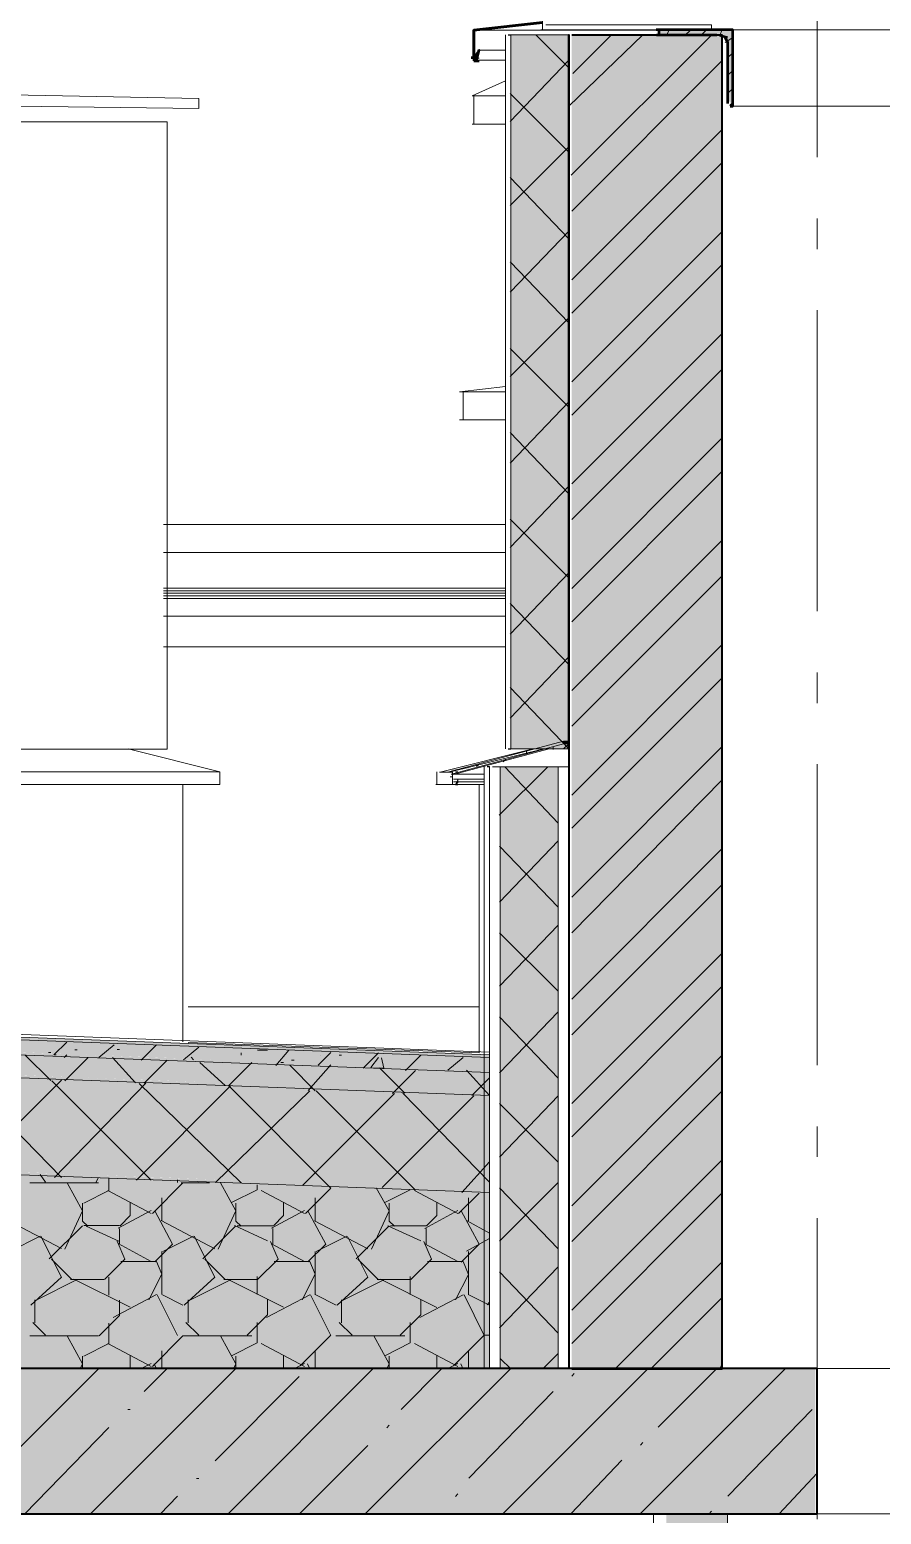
# Model space of a CAD drawing. Header units: millimetres. Extents: x -135211 to 49383, y -8033 to 228499.
# Drawn here: x -24655 to -23242, y 60933 to 63397 of the extents above; entities that cross this region are included whole.
import ezdxf

# ---------------------------------------------------------------- set-up
doc = ezdxf.new("R2010")
doc.units = ezdxf.units.MM
doc.layers.add('PDF _Геометрия', color=7, linetype='Continuous', true_color=0x1d1d1d)
doc.layers.add('PDF _Сплошная заливка', color=7, linetype='Continuous', true_color=0xffffff)

msp = doc.modelspace()

# ---------------------------------------------------------------- hatches: boundary and pattern name
at = {"layer": 'PDF _Сплошная заливка', "transparency": 33554559}
msp.add_hatch(color=256, dxfattribs=at).paths.add_polyline_path([(-23490.7, 63274.8), (-23490.7, 63397.3), (-23610.8, 63397.3), (-23610.8, 63389.1), (-23503.4, 63389.1), (-23499.2, 63384.9), (-23499.2, 63279.1), (-23494.9, 63279.1)])
h = msp.add_hatch(color=256, dxfattribs=at)
h.paths.add_polyline_path([(-23922.5, 62178.5), (-23909.8, 62174.2), (-23909.8, 62178.5)])
h.paths.add_polyline_path([(-23901.3, 62182.7), (-23897.1, 62178.5), (-23897.1, 62182.7)])
h.paths.add_polyline_path([(-23880.1, 62182.7), (-23880.1, 62186.2), (-23883.6, 62186.2)])
h.paths.add_polyline_path([(-23939.4, 62174.2), (-23926.7, 62170), (-23926.7, 62174.2)])
h.paths.add_polyline_path([(-23939.4, 62170), (-23954.8, 62170), (-23954.8, 62166.1)])
h = msp.add_hatch(color=256, dxfattribs=at)
h.paths.add_polyline_path([(-25691.9, 61763.6), (-25780.5, 61766.9), (-25912.9, 61766.9), (-25912.9, 61742.4), (-25806.2, 61742.4), (-25691.9, 61738.2), (-25581.8, 61734), (-25353.2, 61725.5), (-25243.2, 61721.3), (-25014.6, 61712.8), (-24904.5, 61708.6), (-24676, 61700.1), (-24565.9, 61695.9), (-24451.6, 61691.6), (-24341.5, 61687.4), (-24227.2, 61683.2), (-24117.2, 61679), (-24002.9, 61674.7), (-23892.8, 61670.5), (-23892.8, 61695.9), (-24002.9, 61700.1), (-24117.2, 61704.3), (-24227.2, 61708.6), (-24455.8, 61717), (-24565.9, 61721.3), (-24680.2, 61725.5), (-24790.2, 61729.7), (-25018.8, 61738.2), (-25128.9, 61742.4), (-25243.2, 61746.7), (-25353.2, 61750.9), (-25581.8, 61759.4)])
h.paths.add_polyline_path([(-263.8, 61742.4), (-263.8, 61766.9), (-569.8, 61766.9), (-763.3, 61763.6), (-1017.3, 61759.4), (-1267.1, 61755.1), (-1521.1, 61750.9), (-2020.6, 61742.4), (-2274.5, 61738.2), (-2524.3, 61734), (-2778.3, 61729.7), (-3028, 61725.5), (-3282, 61721.3), (-3781.5, 61712.8), (-4035.5, 61708.6), (-4285.3, 61704.3), (-4539.2, 61700.1), (-5038.7, 61691.6), (-5292.7, 61687.4), (-5542.5, 61683.2), (-5796.5, 61679), (-6046.2, 61674.7), (-6300.2, 61670.5), (-22601.7, 61666.3), (-22601.7, 61640.9), (-6300.2, 61645.1), (-6046.2, 61649.3), (-5796.5, 61653.6), (-5542.5, 61657.8), (-5292.7, 61662), (-5038.7, 61666.3), (-4539.2, 61674.7), (-4285.3, 61679), (-4035.5, 61683.2), (-3781.5, 61687.4), (-3282, 61695.9), (-3028, 61700.1), (-2778.3, 61704.3), (-2524.3, 61708.6), (-2274.5, 61712.8), (-2020.6, 61717), (-1521.1, 61725.5), (-1267.1, 61729.7), (-1017.3, 61734), (-763.3, 61738.2), (-513.6, 61742.4)])
h = msp.add_hatch(color=256, dxfattribs=at)
h.paths.add_polyline_path([(-25691.9, 61738.2), (-25779.1, 61741.4), (-25912.9, 61741.4), (-25912.9, 61704.3), (-25806.2, 61704.3), (-25691.9, 61700.1), (-25581.8, 61695.9), (-25353.2, 61687.4), (-25243.2, 61683.2), (-25014.6, 61674.7), (-24904.5, 61670.5), (-24676, 61662), (-24565.9, 61657.8), (-24451.6, 61653.6), (-24341.5, 61649.3), (-24227.2, 61645.1), (-24117.2, 61640.9), (-24002.9, 61636.6), (-23892.8, 61632.4), (-23892.8, 61670.5), (-24002.9, 61674.7), (-24117.2, 61679), (-24227.2, 61683.2), (-24455.8, 61691.6), (-24565.9, 61695.9), (-24680.2, 61700.1), (-24790.2, 61704.3), (-25018.8, 61712.8), (-25128.9, 61717), (-25243.2, 61721.3), (-25353.2, 61725.5), (-25581.8, 61734)])
h.paths.add_polyline_path([(-263.8, 61704.3), (-263.8, 61741.4), (-572.7, 61741.4), (-763.3, 61738.2), (-1017.3, 61734), (-1267.1, 61729.7), (-1521.1, 61725.5), (-2020.6, 61717), (-2274.5, 61712.8), (-2524.3, 61708.6), (-2778.3, 61704.3), (-3028, 61700.1), (-3282, 61695.9), (-3781.5, 61687.4), (-4035.5, 61683.2), (-4285.3, 61679), (-4539.2, 61674.7), (-5038.7, 61666.3), (-5292.7, 61662), (-5542.5, 61657.8), (-5796.5, 61653.6), (-6046.2, 61649.3), (-6300.2, 61645.1), (-22601.7, 61640.9), (-22601.7, 61602.8), (-6300.2, 61607), (-6046.2, 61611.2), (-5796.5, 61615.5), (-5542.5, 61619.7), (-5292.7, 61623.9), (-5038.7, 61628.2), (-4539.2, 61636.6), (-4285.3, 61640.9), (-4035.5, 61645.1), (-3781.5, 61649.3), (-3282, 61657.8), (-3028, 61662), (-2778.3, 61666.3), (-2524.3, 61670.5), (-2274.5, 61674.7), (-2020.6, 61679), (-1521.1, 61687.4), (-1267.1, 61691.6), (-1017.3, 61695.9), (-763.3, 61700.1), (-513.6, 61704.3)])
h = msp.add_hatch(color=256, dxfattribs=at)
h.paths.add_polyline_path([(-25691.9, 61700.1), (-25779.3, 61703.4), (-25912.9, 61703.4), (-25912.9, 61543.5), (-25806.2, 61543.5), (-25691.9, 61539.3), (-25581.8, 61535), (-25353.2, 61526.6), (-25243.2, 61522.3), (-25014.6, 61513.9), (-24904.5, 61509.6), (-24676, 61501.2), (-24565.9, 61496.9), (-24451.6, 61492.7), (-24341.5, 61488.5), (-24227.2, 61484.2), (-24117.2, 61480), (-24002.9, 61475.8), (-23892.8, 61471.5), (-23892.8, 61632.4), (-24002.9, 61636.6), (-24117.2, 61640.9), (-24227.2, 61645.1), (-24455.8, 61653.6), (-24565.9, 61657.8), (-24680.2, 61662), (-24790.2, 61666.3), (-25018.8, 61674.7), (-25128.9, 61679), (-25243.2, 61683.2), (-25353.2, 61687.4), (-25581.8, 61695.9)])
h.paths.add_polyline_path([(-263.8, 61543.5), (-263.8, 61703.4), (-572.3, 61703.4), (-763.3, 61700.1), (-1017.3, 61695.9), (-1267.1, 61691.6), (-1521.1, 61687.4), (-2020.6, 61679), (-2274.5, 61674.7), (-2524.3, 61670.5), (-2778.3, 61666.3), (-3028, 61662), (-3282, 61657.8), (-3781.5, 61649.3), (-4035.5, 61645.1), (-4285.3, 61640.9), (-4539.2, 61636.6), (-5038.7, 61628.2), (-5292.7, 61623.9), (-5542.5, 61619.7), (-5796.5, 61615.5), (-6046.2, 61611.2), (-6300.2, 61607), (-22601.7, 61602.8), (-22601.7, 61441.9), (-6300.2, 61446.1), (-6046.2, 61450.4), (-5796.5, 61454.6), (-5542.5, 61458.8), (-5292.7, 61463.1), (-5038.7, 61467.3), (-4539.2, 61475.8), (-4285.3, 61480), (-4035.5, 61484.2), (-3781.5, 61488.5), (-3282, 61496.9), (-3028, 61501.2), (-2778.3, 61505.4), (-2524.3, 61509.6), (-2274.5, 61513.9), (-2020.6, 61518.1), (-1521.1, 61526.6), (-1267.1, 61530.8), (-1017.3, 61535), (-763.3, 61539.3), (-513.6, 61543.5)])
h = msp.add_hatch(color=256, dxfattribs=at)
h.paths.add_polyline_path([(-25691.9, 61539.3), (-25779.5, 61542.5), (-25912.9, 61542.5), (-25912.9, 61175.2), (-23892.8, 61175.2), (-23892.8, 61471.5), (-24002.9, 61475.8), (-24117.2, 61480), (-24227.2, 61484.2), (-24455.8, 61492.7), (-24565.9, 61496.9), (-24680.2, 61501.2), (-24790.2, 61505.4), (-25018.8, 61513.9), (-25128.9, 61518.1), (-25243.2, 61522.3), (-25353.2, 61526.6), (-25581.8, 61535)])
h.paths.add_polyline_path([(-263.8, 61175.2), (-263.8, 61542.5), (-571.9, 61542.5), (-763.3, 61539.3), (-1017.3, 61535), (-1267.1, 61530.8), (-1521.1, 61526.6), (-2020.6, 61518.1), (-2274.5, 61513.9), (-2524.3, 61509.6), (-2778.3, 61505.4), (-3028, 61501.2), (-3282, 61496.9), (-3781.5, 61488.5), (-4035.5, 61484.2), (-4285.3, 61480), (-4539.2, 61475.8), (-5038.7, 61467.3), (-5292.7, 61463.1), (-5542.5, 61458.8), (-5796.5, 61454.6), (-6046.2, 61450.4), (-6300.2, 61446.1), (-22601.7, 61441.9), (-22601.7, 61175.2)])
h = msp.add_hatch(color=256, dxfattribs=at)
h.paths.add_polyline_path([(-89594.3, 60933.9), (-89594.3, 61174.9), (-103546, 61174.9), (-103546, 60933.9)])
h.paths.add_polyline_path([(146.8, 60933.9), (146.8, 61174.9), (-22999.7, 61174.9), (-22999.7, 60933.9)])
h.paths.add_polyline_path([(-23351, 60933.9), (-23351, 61174.9), (-26352.2, 61174.9), (-26352.2, 60933.9)])
h.paths.add_polyline_path([(-26398.8, 60933.9), (-26398.8, 61174.9), (-44097.3, 61174.9), (-44097.3, 60933.9)])
h.paths.add_polyline_path([(-45350.3, 60933.9), (-45350.3, 61174.9), (-51128.4, 61174.9), (-51128.4, 60933.9)])
h.paths.add_polyline_path([(-77398.8, 60933.9), (-77398.8, 61174.9), (-79396.8, 61174.9), (-79396.8, 60933.9)])
h.paths.add_polyline_path([(-82897.6, 60933.9), (-82897.6, 61174.9), (-86097.8, 61174.9), (-86097.8, 60933.9)])

# ---------------------------------------------------------------- linework, layer by layer
at = {"layer": 'PDF _Геометрия', "color": 7, "lineweight": 9}
for points in [[(-23918.2, 63396.6), (-23804.1, 63409.3), (-23804.1, 63396.6), (-23804.1, 63887.7), (-23804.1, 63883.5), (-23804.1, 63887.7), (-23804.1, 63883.5), (-23804.1, 63841.1), (-23804.1, 63434.7)], [(-23347.9, 63185.6), (-23347.9, 63685)], [(-23611.1, 63388.3), (-23611.1, 63392.6), (-23611.1, 63396.8), (-23920.4, 63396.8)], [(-23918.2, 63396.6), (-23918.2, 63350)], [(-23865.6, 63388.9), (-23865.6, 62203.6)], [(-23860.8, 62203.6), (-23856.8, 62203.6), (-23856.8, 63388.9), (-23860.8, 63388.9)], [(-23860.8, 62203.1), (-23856.8, 62203.1), (-23856.8, 63388.3), (-23860.8, 63388.3)], [(-23760.3, 63389), (-23857.6, 63389)], [(-23798.6, 63405.4), (-23523.4, 63405.4), (-23523.4, 63397), (-23806.7, 63397)], [(-23611.1, 63388.9), (-23615.1, 63388.9)], [(-23611.1, 63392.6), (-23611.1, 63392.6)], [(-23611.1, 63392.6), (-23611.1, 63392.6)], [(-23611.1, 63392.6), (-23611.1, 63392.6)], [(-23611.1, 63388.9), (-23611.1, 63388.9)], [(-23526.6, 63397.3), (-23488.3, 63397.3), (-23488.3, 63270.3), (-23492.3, 63270.3)], [(-23487.8, 63397.2), (-22996.9, 63397.2), (-22996.9, 63270.3), (-23487.8, 63270.3)], [(-23909.4, 63363.2), (-23913.5, 63346.2)], [(-23909.4, 63363.2), (-23909.4, 63363.2)], [(-23497.1, 63278.8), (-23497.1, 63376.1)], [(-23918.1, 63350), (-23909.4, 63350)], [(-23916.5, 63346.6), (-23865.6, 63346.6)], [(-23865.6, 63287.3), (-23920.6, 63287.3), (-23865.6, 63312.7), (-23920.6, 63287.3)], [(-25026.1, 63295.9), (-24374.5, 63283.1), (-24374.5, 63266.3), (-25026.1, 63274.7)], [(-23497.1, 63274.6), (-23497.1, 63274.6)], [(-23497.1, 63274.6), (-23497.1, 63274.6)], [(-23497.1, 63274.6), (-23497.1, 63274.6)], [(-23497.1, 63274.6), (-23497.1, 63274.6)], [(-23497.1, 63274.6), (-23497.1, 63274.6)], [(-23488.3, 63269.8), (-23492.3, 63274)], [(-24532.4, 63244.2), (-25019.1, 63244.2)], [(-24533.2, 63244.3), (-24427.1, 63244.3), (-24427.1, 62202.9), (-24533.2, 62202.9)], [(-23865.6, 63240.7), (-23920.6, 63240.7)], [(-23883.1, 63240.3), (-23916.6, 63240.3)], [(-23347.9, 63033.2), (-23347.9, 63084)], [(-23347.9, 62432), (-23347.9, 62931.6)], [(-23865.6, 62533.8), (-23865.6, 62842.8)], [(-23505.8, 62842.3), (-23505.8, 62533.3)], [(-23865.6, 62804.8), (-23942, 62796.2), (-23865.6, 62796.2)], [(-23935.8, 62795.5), (-23935.8, 62749)], [(-23942, 62749.7), (-23865.6, 62749.7), (-23937.3, 62749.7)], [(-23865.6, 62576.1), (-24433.1, 62576.1)], [(-23865.6, 62529.6), (-24433.1, 62529.6)], [(-23865.6, 62470.3), (-24433.1, 62470.3)], [(-24433.1, 62466.1), (-23865.6, 62466.1)], [(-23865.6, 62461.8), (-24433.1, 62461.8)], [(-23865.6, 62457.6), (-24433.1, 62457.6)], [(-24433.1, 62453.4), (-23865.6, 62453.4)], [(-23347.9, 62279.6), (-23347.9, 62330.5)], [(-23760.3, 62246), (-23760.3, 62246)], [(-24343.4, 62144.3), (-24339.4, 62144.3), (-24339.4, 62165.5), (-24491.6, 62203.6), (-24339.4, 62165.5), (-24881, 62165.5)], [(-24879.7, 62202.8), (-24532.4, 62202.8)], [(-23974, 62164.8), (-23821.7, 62202.9)], [(-23959.7, 62165.6), (-23769, 62216.5), (-23769, 62212.2), (-23955, 62161.4)], [(-23804.1, 62203.3), (-23956.5, 62165.3)], [(-23951.8, 62161), (-23795.4, 62203.3)], [(-23857.6, 62203.7), (-23760.3, 62203.7)], [(-23769, 62212.2), (-23769, 62216.5)], [(-23769, 62212.1), (-23760.3, 62212.1), (-23760.3, 62216.4), (-23769, 62216.4)], [(-23760.3, 62216.4), (-23760.3, 62216.4)], [(-23347.9, 61678.5), (-23347.9, 62178.1)], [(-24339.4, 62165.5), (-24339.4, 62144.3), (-24864.3, 62144.3)], [(-23979.6, 62144.3), (-23979.6, 62165.5)], [(-23974.8, 62164.8), (-23953.3, 62164.8), (-23953.3, 62143.6), (-23953.3, 62164.8)], [(-23900.7, 62161.4), (-23955.6, 62161.4)], [(-23900.7, 62153), (-23951.6, 62153)], [(-23948.5, 62143.6), (-23944.5, 62152.1), (-23944.5, 62147.9), (-23948.5, 62143.6), (-23944.5, 62152.1), (-23944.5, 62147.9), (-23948.5, 62143.6), (-23944.5, 62143.6)], [(-23900.7, 62174.2), (-23900.7, 61175.1)], [(-23895.9, 61175.1), (-23891.9, 61175.1), (-23891.9, 62174.1), (-23895.9, 62174.1)], [(-23895.9, 61174.5), (-23891.9, 61174.5), (-23891.9, 62173.6), (-23895.9, 62173.6)], [(-23887.1, 61174.4), (-23874.3, 61174.4), (-23874.3, 62173.5), (-23887.1, 62173.5)], [(-23875.2, 61174.6), (-23777.8, 61174.6), (-23777.8, 62173.6), (-23875.2, 62173.6)], [(-23781.8, 61175.1), (-23760.3, 61175.1), (-23760.3, 62174), (-23781.8, 62174)], [(-23777.8, 62173.6), (-23777.8, 62173.6)], [(-23777.8, 62173.6), (-23777.8, 61174.6)], [(-24400.8, 62144.6), (-24400.8, 61717.1)], [(-23909.4, 62143.5), (-23909.4, 61699), (-24392.2, 61715.9)], [(-23981.1, 62144.5), (-23900.7, 62144.5), (-23955.6, 62144.5)], [(-23953.3, 62144.2), (-23953.3, 62144.2)], [(-23953.3, 62144.2), (-23953.3, 62144.2)], [(-23900.7, 62148.7), (-23951.6, 62148.7)], [(-25919.3, 61175.1), (-23891.9, 61175.1), (-23891.9, 61467.2), (-23891.9, 61628), (-23891.9, 61666.1), (-23891.9, 61691.5), (-23891.9, 61695.7), (-23891.9, 61700), (-25911.2, 61776.2)], [(-24392.2, 61775.2), (-23909.4, 61775.2)], [(-23347.9, 61526.1), (-23347.9, 61577)], [(-23347.9, 60925), (-23347.9, 61424.6)], [(-23777.8, 61174.6), (-23777.8, 61174.6)], [(-23509, 61174.8), (-23347.9, 61174.8), (-23347.9, 60933.5), (-23496.2, 60933.5)], [(-23348.5, 61174.8), (-22996.9, 61174.8), (-22996.9, 60933.6), (-23348.5, 60933.6)], [(-23298.6, 61175.1), (-23277.7, 61175.1)], [(-23276.2, 61174.8), (-22996.9, 61174.8)], [(-23865.6, 60933.7), (-25258.2, 60933.7)], [(-23619.9, 60904), (-23619.9, 60933.6), (-23619.9, 60929.4), (-23619.9, 60899.8)], [(-23598.7, 56975.6), (-23497.1, 56975.6), (-23497.1, 60933.6), (-23598.7, 60933.6)]]:
    msp.add_lwpolyline(points, dxfattribs=at)
at = {"layer": 'PDF _Геометрия', "color": 7, "lineweight": 50}
msp.add_lwpolyline([(-23804.1, 63409.3), (-23918.2, 63396.6)], close=True, dxfattribs=at)
for points in [[(-23918.2, 63350), (-23918.2, 63396.6), (-23918.2, 63345.8)], [(-23492.3, 63270.3), (-23488.3, 63270.3), (-23488.3, 63397.3), (-23615.5, 63397.3)], [(-23615.1, 63388.9), (-23611.1, 63388.9)], [(-23612.2, 63388.9), (-23514.6, 63388.9)], [(-23611.1, 63396.8), (-23611.1, 63392.6), (-23611.1, 63388.3)], [(-23509.8, 63388.4), (-23497.1, 63384.2)], [(-23501.1, 63384.6), (-23497.1, 63376.1), (-23497.1, 63278.8), (-23497.1, 63274.6)], [(-23913.5, 63346.2), (-23909.4, 63363.2), (-23918.1, 63350.5)], [(-23909.4, 63363.2), (-23909.4, 63363.2)], [(-23918.2, 63350.5), (-23922.2, 63350.5)], [(-23918.1, 63345.8), (-23909.4, 63345.8)], [(-23492.3, 63274), (-23488.3, 63269.8)]]:
    msp.add_lwpolyline(points, dxfattribs=at)
at = {"layer": 'PDF _Геометрия', "lineweight": 9}
for points in [[(-23856.8, 63384.7), (-23856.8, 63388.9)], [(-23760.3, 63333.9), (-23815.3, 63389)], [(-23760.5, 63270.4), (-23637.4, 63388.9)], [(-23756.2, 63155.6), (-23523.4, 63388.5)], [(-23753.9, 63324.7), (-23690.1, 63388.2)], [(-23597.6, 63388.8), (-23593.6, 63397.3)], [(-23567.2, 63388.2), (-23558.5, 63396.6)], [(-23540.9, 63388.5), (-23532.1, 63397)], [(-23509.9, 63388.4), (-23505.8, 63396.9)], [(-23501.1, 63376.1), (-23488.3, 63384.6)], [(-23918.2, 63375.4), (-23918.2, 63379.6)], [(-23913.5, 63359), (-23909.4, 63359)], [(-23497, 63350.8), (-23488.3, 63359.2)], [(-23918.2, 63350), (-23918.2, 63350)], [(-23857.6, 63245), (-23760.3, 63346.6)], [(-23755.5, 63096.3), (-23505.8, 63346.1)], [(-23497, 63321.1), (-23488.3, 63329.6)], [(-23760.3, 63194.3), (-23857.6, 63291.6)], [(-23497, 63291.5), (-23488.3, 63299.9)], [(-23492.3, 63270.3), (-23488.3, 63274.6)], [(-23755.5, 62982), (-23505.8, 63231.8)], [(-23857.6, 63105.4), (-23760.3, 63202.7)], [(-23755.5, 62927), (-23505.8, 63176.7)], [(-23760.3, 63050.3), (-23857.6, 63151.9)], [(-23857.6, 62961.4), (-23760.3, 63063)], [(-23755.5, 62812.7), (-23505.8, 63062.5)], [(-23760.3, 62910.6), (-23857.6, 63012.2)], [(-23755.5, 62757.6), (-23505.8, 63007.4)], [(-23857.6, 62821.7), (-23760.3, 62919.1)], [(-23755.5, 62643.4), (-23505.8, 62893.1)], [(-23760.3, 62770.9), (-23857.6, 62868.3)], [(-23755.5, 62584.1), (-23505.8, 62833.8)], [(-23857.6, 62677.8), (-23760.3, 62779.4)], [(-23760.3, 62627), (-23857.6, 62728.6)], [(-23755.5, 62469.8), (-23505.8, 62719.6)], [(-23755.5, 62414.7), (-23505.8, 62664.5)], [(-23857.6, 62538.1), (-23760.3, 62639.7)], [(-23760.3, 62487.3), (-23857.6, 62584.6)], [(-23755.5, 62300.5), (-23505.8, 62550.2)], [(-23857.6, 62394.2), (-23760.3, 62495.7)], [(-23755.5, 62241.2), (-23505.8, 62490.9)], [(-23760.3, 62343.4), (-23857.6, 62445)], [(-23755.5, 62126.9), (-23505.8, 62376.7)], [(-23857.6, 62254.5), (-23760.3, 62356.1)], [(-23760.3, 62203.7), (-23857.6, 62305.3)], [(-23755.5, 62071.8), (-23505.8, 62321.6)], [(-23760.3, 62237.6), (-23760.3, 62241.8)], [(-23786.6, 62202.7), (-23786.6, 62207)], [(-23769, 62203.7), (-23760.3, 62212.1)], [(-23760.3, 62212.1), (-23760.3, 62212.1)], [(-23755.5, 61957.6), (-23505.8, 62207.3)], [(-23913.5, 62174.2), (-23909.4, 62178.4)], [(-23869.6, 62181.9), (-23865.6, 62186.1)], [(-23830.5, 62195), (-23830.5, 62199.2)], [(-23957.3, 62156.9), (-23953.3, 62156.9)], [(-23948.5, 62165.3), (-23944.5, 62165.3)], [(-23875.9, 62093.3), (-23795.4, 62173.7)], [(-23777.8, 62080.5), (-23866.4, 62173.6)], [(-23755.5, 61898.3), (-23505.8, 62152.3)], [(-23875.2, 61949.2), (-23777.8, 62050.8)], [(-23777.8, 61940.8), (-23875.2, 62042.3)], [(-23755.5, 61788.2), (-23505.8, 62038)], [(-23755.5, 61728.9), (-23505.8, 61978.7)], [(-23875.2, 61809.5), (-23777.8, 61911.2)], [(-23777.8, 61801.1), (-23875.2, 61898.4)], [(-23755.5, 61614.7), (-23505.8, 61864.4)], [(-23755.5, 61559.6), (-23505.8, 61809.4)], [(-23875.2, 61665.6), (-23777.8, 61767.2)], [(-23777.8, 61657.1), (-23875.2, 61758.8)], [(-24615.1, 61695.7), (-24593.8, 61716.8)], [(-24540.2, 61691), (-24514.8, 61712.2)], [(-24470, 61687), (-24444.6, 61712.5)], [(-24399.8, 61687.3), (-24374.5, 61708.5)], [(-24620.1, 61652.9), (-24662.8, 61695.2)], [(-24624.1, 61699.4), (-24620.1, 61699.4)], [(-24615.4, 61695.7), (-24611.4, 61695.7)], [(-24611.4, 61695.7), (-24611.4, 61695.7)], [(-24597.8, 61691.4), (-24593.8, 61695.7)], [(-24596.7, 61652.6), (-24558.7, 61690.7)], [(-24580.3, 61704), (-24576.3, 61704)], [(-24479.7, 61649.1), (-24517.8, 61691.5)], [(-24510.1, 61704.3), (-24506.1, 61704.3)], [(-24465.1, 61648.9), (-24427.1, 61687)], [(-24387.2, 61691.6), (-24383.2, 61687.3)], [(-24304.3, 61694.9), (-24304.3, 61699.1)], [(-24277.9, 61703.8), (-24277.9, 61703.8)], [(-24277.1, 61703.7), (-24260.4, 61703.7)], [(-24260.4, 61703.7), (-24260.4, 61703.7)], [(-24246.7, 61678.1), (-24225.3, 61703.5)], [(-24220.5, 61686.6), (-24216.5, 61686.6)], [(-24176.5, 61678.3), (-24155.1, 61699.5)], [(-24172.7, 61694.8), (-24172.7, 61694.8)], [(-24141.6, 61695.2), (-24137.6, 61695.2)], [(-24101.6, 61673.8), (-24076.1, 61699.2)], [(-24088.9, 61674.4), (-24076.1, 61691.3)], [(-24084.1, 61673.7), (-24067.4, 61673.7), (-24071.4, 61690.7)], [(-24031.4, 61669.8), (-24005.9, 61695.2)], [(-23961.2, 61670), (-23935.8, 61691.2)], [(-23755.5, 61445.3), (-23505.8, 61695.1)], [(-24602.6, 61492), (-24767.8, 61661.3)], [(-24330.6, 61644.8), (-24372.7, 61682.8)], [(-24324.8, 61644.6), (-24286.7, 61682.7)], [(-24321.8, 61682.8), (-24321.8, 61682.8)], [(-24238.1, 61682.9), (-24234.1, 61682.9)], [(-24181.4, 61636.1), (-24223.6, 61678.5)], [(-24193.2, 61636.6), (-24155.1, 61678.9)], [(-24032.3, 61631.8), (-24074.5, 61674.1)], [(-24052.9, 61631.7), (-24014.7, 61669.8)], [(-23891.9, 61628), (-23930.1, 61670.4)], [(-24755.2, 61500.9), (-24602.6, 61653.4)], [(-24453.4, 61487.6), (-24618.2, 61652.7)], [(-24614.3, 61491.9), (-24462.2, 61648.5)], [(-24478.1, 61487.5), (-24321.8, 61644.1)], [(-24304.3, 61483.2), (-24473.3, 61648.3)], [(-24346.7, 61483.8), (-24190.2, 61636.2)], [(-24197.3, 61432.3), (-24155.1, 61474.6), (-24324.4, 61644)], [(-24014.7, 61470.9), (-24179.5, 61635.9)], [(-23921.4, 61628), (-23891.9, 61657.6)], [(-23755.5, 61386), (-23505.8, 61635.8)], [(-24202.5, 61478.9), (-24049.8, 61631.3)], [(-24070.4, 61475.2), (-23918.2, 61627.6)], [(-23891.9, 61484.1), (-24036.1, 61632.2)], [(-23875.2, 61525.9), (-23777.8, 61627.5)], [(-23777.8, 61517.4), (-23875.2, 61614.8)], [(-23938.2, 61467.2), (-23891.9, 61518)], [(-23755.5, 61271.8), (-23505.8, 61521.5)], [(-24628.9, 61484.2), (-24637.6, 61496.9)], [(-24565.6, 61449.2), (-24523.6, 61470.4), (-24523.6, 61491.6)], [(-24545.2, 61483.8), (-24541.2, 61492.2)], [(-24409.6, 61483.7), (-24409.6, 61488)], [(-24655.2, 61483.2), (-24541.2, 61483.2)], [(-24596.8, 61373.3), (-24567.5, 61436.7), (-24592.8, 61483.3)], [(-24453.4, 61432.5), (-24525.5, 61470.6)], [(-24451.5, 61432.3), (-24400.8, 61483.1)], [(-24403.7, 61483.4), (-24356.9, 61483.4)], [(-24374.5, 61484.1), (-24374.5, 61484.1)], [(-24342.4, 61373.2), (-24313, 61436.7), (-24338.4, 61483.2)], [(-24320, 61450.3), (-24277.9, 61471.5), (-24277.9, 61480)], [(-24199, 61432.5), (-24271.2, 61470.6)], [(-24088.1, 61373.1), (-24058.6, 61436.6), (-24080, 61474.7)], [(-24065.7, 61450.3), (-24023.5, 61471.5)], [(-24023.5, 61471.5), (-24023.5, 61471.5)], [(-23944.5, 61432.4), (-24016.3, 61470.5)], [(-23943.6, 61432.2), (-23909.4, 61466.1)], [(-23875.2, 61386.2), (-23777.8, 61483.6)], [(-23777.8, 61373.5), (-23875.2, 61475.1)], [(-23755.5, 61216.7), (-23505.8, 61466.5)], [(-24567.5, 61419.8), (-24567.5, 61449.5)], [(-24508.1, 61407.7), (-24453.4, 61437.3)], [(-24505.2, 61412.1), (-24488.5, 61429), (-24488.5, 61450.2)], [(-24435.9, 61420.3), (-24435.9, 61458.5)], [(-24313, 61419.7), (-24313, 61449.4)], [(-24253.8, 61407.7), (-24199, 61437.3)], [(-24250.8, 61412), (-24234.1, 61429), (-24234.1, 61450.1)], [(-24181.4, 61420.3), (-24181.4, 61458.3)], [(-24058.6, 61419.7), (-24058.6, 61449.3)], [(-23999.5, 61407.6), (-23944.5, 61437.2)], [(-23996.4, 61412), (-23979.6, 61428.9), (-23979.6, 61450.1)], [(-23927, 61420.2), (-23927, 61458.3)], [(-24602.6, 61374), (-24691.2, 61420.5)], [(-24558.7, 61411.3), (-24567.4, 61419.7)], [(-24565.4, 61412.2), (-24506.1, 61412.2)], [(-24447.7, 61351.9), (-24418.3, 61381.5), (-24447.7, 61436.6)], [(-24348.1, 61373.9), (-24437, 61420.5)], [(-24260.4, 61386.8), (-24315.2, 61412.2)], [(-24304.3, 61411.3), (-24312.9, 61419.7)], [(-24311.1, 61412.1), (-24251.6, 61412.1)], [(-24193.3, 61351.9), (-24163.9, 61381.5), (-24193.3, 61436.5)], [(-24093.7, 61373.8), (-24182.7, 61420.4)], [(-24005.9, 61386.7), (-24060.9, 61412.1)], [(-24049.8, 61411.2), (-24058.5, 61419.6)], [(-24056.1, 61412.1), (-23997.2, 61412.1)], [(-23938.9, 61351.8), (-23909.4, 61381.5), (-23938.9, 61436.5)], [(-23891.9, 61399.4), (-23930.1, 61420.6)], [(-24688.3, 61369.3), (-24637.7, 61394.8)], [(-24653.2, 61280.3), (-24602.6, 61326.8), (-24636.6, 61394.5)], [(-24622.8, 61356.9), (-24567.5, 61411.9)], [(-24506.1, 61385.6), (-24561.4, 61411.1)], [(-24506.1, 61382), (-24506.1, 61407.4)], [(-24434, 61369.3), (-24383.2, 61394.7)], [(-24398.9, 61280.2), (-24348.1, 61326.8), (-24382.2, 61394.5)], [(-24367.8, 61356.9), (-24313, 61411.8)], [(-24251.6, 61381.9), (-24251.6, 61407.3)], [(-24179.6, 61369.2), (-24128.8, 61394.6)], [(-24144.6, 61280.2), (-24093.7, 61326.7), (-24127.8, 61394.4)], [(-24113.5, 61356.8), (-24058.6, 61411.8)], [(-23997.2, 61381.9), (-23997.2, 61407.3)], [(-23930.1, 61369.8), (-23891.9, 61391)], [(-24531.3, 61322.7), (-24497.3, 61356.5), (-24510, 61386.2)], [(-24453.4, 61352.7), (-24508.1, 61382.3)], [(-24435.9, 61297.6), (-24435.9, 61369.5)], [(-24276.9, 61322.6), (-24242.8, 61356.5), (-24255.6, 61386.1)], [(-24199, 61352.6), (-24253.8, 61382.2)], [(-24181.4, 61297.5), (-24181.4, 61369.4)], [(-24022.6, 61322.5), (-23988.4, 61356.4), (-24001.1, 61386.1)], [(-23944.5, 61352.5), (-23999.5, 61382.2)], [(-23927, 61297.4), (-23927, 61369.4)], [(-24585, 61322.5), (-24619, 61356.4)], [(-24504, 61352.7), (-24444.6, 61352.7)], [(-24457.2, 61289.1), (-24435.9, 61331.5), (-24444.5, 61352.6)], [(-24330.6, 61322.5), (-24364.7, 61356.3)], [(-24249.7, 61352.6), (-24190.2, 61352.6)], [(-24202.8, 61289.1), (-24181.4, 61331.4), (-24190.1, 61352.5)], [(-24076.1, 61322.4), (-24110.3, 61356.3)], [(-23994.7, 61352.5), (-23935.8, 61352.5)], [(-23948.4, 61289), (-23927, 61331.3), (-23935.7, 61352.5)], [(-23875.2, 61242.3), (-23777.8, 61343.9)], [(-23683.5, 61174.4), (-23505.8, 61352.2)], [(-24644.2, 61288.6), (-24576.3, 61322.5)], [(-24587.7, 61322.9), (-24532.4, 61322.9)], [(-24488.5, 61276.6), (-24581.9, 61323.2)], [(-24523.6, 61296.8), (-24523.6, 61326.5)], [(-24389.3, 61288.6), (-24321.8, 61322.4)], [(-24332.7, 61322.8), (-24277.9, 61322.8)], [(-24234.1, 61276.6), (-24327, 61323.1)], [(-24277.9, 61298), (-24277.9, 61327.6)], [(-24135, 61288.5), (-24067.4, 61322.3)], [(-24078.4, 61322.7), (-24023.5, 61322.7)], [(-23979.6, 61276.5), (-24072.8, 61323.1)], [(-24023.5, 61297.9), (-24023.5, 61327.5)], [(-23777.8, 61233.8), (-23875.2, 61335.4)], [(-24646.5, 61250.9), (-24646.5, 61289)], [(-24516.7, 61259.5), (-24444.6, 61297.6)], [(-24409.6, 61229.7), (-24443.6, 61297.5)], [(-24400.8, 61280.4), (-24434.8, 61297.4)], [(-24392, 61250.8), (-24392, 61288.9)], [(-24294.5, 61230.2), (-24260.4, 61264), (-24260.4, 61289.4)], [(-24262.4, 61259.5), (-24190.2, 61297.5)], [(-24155.1, 61229.6), (-24189.2, 61297.4)], [(-24146.3, 61280.4), (-24180.5, 61297.3)], [(-24137.6, 61250.7), (-24137.6, 61288.8)], [(-24040.1, 61230.1), (-24005.9, 61263.9), (-24005.9, 61289.3)], [(-24007.5, 61259.4), (-23935.8, 61297.5)], [(-23900.7, 61229.6), (-23934.2, 61297.3)], [(-23891.9, 61280.3), (-23926.1, 61297.3)], [(-23624.3, 61174.4), (-23505.8, 61293)], [(-24540.1, 61229), (-24506.1, 61262.9), (-24506.1, 61288.3)], [(-23895.9, 61280.9), (-23891.9, 61285.2)], [(-24628.9, 61230.2), (-24650.2, 61251.3)], [(-24565.6, 61195.3), (-24523.6, 61216.4), (-24523.6, 61250.3)], [(-24374.5, 61230.1), (-24395.8, 61251.3)], [(-24320, 61196.3), (-24277.9, 61217.5), (-24277.9, 61251.4)], [(-24120, 61230.1), (-24141.4, 61251.2)], [(-24065.7, 61196.3), (-24023.5, 61217.5), (-24023.5, 61251.3)], [(-24655.2, 61229.2), (-24541.2, 61229.2)], [(-24571.5, 61174.3), (-24567.5, 61182.7), (-24592.8, 61229.3)], [(-24453.4, 61178.5), (-24525.5, 61216.6)], [(-24451.5, 61178.3), (-24400.8, 61229.1)], [(-24401, 61229.1), (-24286.7, 61229.1)], [(-24317, 61174.2), (-24313, 61182.7), (-24338.4, 61229.2)], [(-24199, 61178.5), (-24271.2, 61216.6)], [(-24206, 61179.4), (-24155.1, 61230.2)], [(-24146.8, 61229.1), (-24032.3, 61229.1)], [(-24062.6, 61174.2), (-24058.6, 61182.6), (-24084, 61229.2)], [(-23944.5, 61178.4), (-24016.3, 61216.5)], [(-23951.6, 61179.3), (-23900.7, 61230.2)], [(-23900.6, 61230.1), (-23891.9, 61230.1)], [(-24567.5, 61174.3), (-24567.5, 61195.5)], [(-24488.5, 61175), (-24488.5, 61196.2)], [(-24435.9, 61174.8), (-24435.9, 61204.4)], [(-24313, 61174.2), (-24313, 61195.4)], [(-24234.1, 61175), (-24234.1, 61196.2)], [(-24181.4, 61174.7), (-24181.4, 61204.4)], [(-24058.6, 61174.2), (-24058.6, 61195.3)], [(-23979.6, 61174.9), (-23979.6, 61196.1)], [(-23927, 61174.7), (-23927, 61204.3)], [(-23856.8, 61174.4), (-23873.6, 61191.3)], [(-23803.3, 61174.6), (-23777.8, 61199.9)], [(-24782.5, 60933.4), (-24541.2, 61174.7)], [(-24554.2, 60933.5), (-24313, 61174.8)], [(-24488.5, 61175), (-24488.5, 61175)], [(-24470.1, 61174.9), (-24453.4, 61183.4)], [(-24465.1, 61136.7), (-24427.1, 61174.8)], [(-24444.6, 61174.2), (-24448.7, 61182.7)], [(-24325.9, 60933.5), (-24084.9, 61174.9)], [(-24234.1, 61175), (-24234.1, 61175)], [(-24215.7, 61174.8), (-24199, 61183.3)], [(-24190.2, 61174.2), (-24194.2, 61182.7)], [(-24098.3, 60933.7), (-23856.8, 61174.9)], [(-24038.5, 61107.1), (-23970.9, 61174.9)], [(-23979.6, 61174.9), (-23979.6, 61174.9)], [(-23961.3, 61174.8), (-23944.5, 61183.2)], [(-23935.8, 61174.1), (-23939.8, 61182.6)], [(-23870, 60933.7), (-23628.7, 61175)], [(-23755.5, 61162.3), (-23751.5, 61166.5)], [(-23641.7, 60933.7), (-23400.5, 61175)], [(-23612.2, 61077.7), (-23514.6, 61175)], [(-23509.9, 61174.4), (-23505.8, 61182.9)], [(-24347.5, 61021.9), (-24207.8, 61161.6)], [(-23926.2, 60993.2), (-23786.6, 61137.1)], [(-24492.5, 61106.7), (-24488.5, 61106.7)], [(-23496.2, 60963.1), (-23356.7, 61107.1)], [(-24663.6, 60933.3), (-24523.6, 61077.3)], [(-24062.6, 61076.8), (-24058.6, 61081)], [(-24208.2, 60933), (-24093.7, 61047.3)], [(-23641.5, 61048), (-23637.4, 61052.3)], [(-23757.2, 60933.9), (-23672.5, 61022.8)], [(-23411.3, 60933.5), (-23347.9, 61001.2)], [(-24378.5, 60992.5), (-24374.5, 60992.5)], [(-24438.9, 60933.4), (-24409.6, 60963)], [(-23948.5, 60962.5), (-23944.5, 60966.8)], [(-23979.6, 60933), (-23979.6, 60933)], [(-23527.4, 60933.8), (-23523.4, 60938)]]:
    msp.add_lwpolyline(points, dxfattribs=at)
at = {"layer": 'PDF _Геометрия', "color": 7, "lineweight": 40}
for points in [[(-23760.3, 62203.7), (-23760.3, 63389), (-23760.3, 62203.7), (-23760.3, 61175.1)], [(-23755.5, 61174.4), (-23505.8, 61174.4), (-23505.8, 63388.4), (-23755.5, 63388.4)], [(-26099.8, 60933.5), (-23347.9, 60933.5), (-23347.9, 61174.8), (-26349.2, 61174.8)]]:
    msp.add_lwpolyline(points, dxfattribs=at)
at = {"layer": 'PDF _Геометрия', "color": 7, "lineweight": 9}
for points in [[(-23911.9, 63363.5), (-23865.6, 63363.5)], [(-23918.2, 63287), (-23918.2, 63240.4)], [(-24433.1, 62423.7), (-23865.6, 62423.7)], [(-24433.1, 62373), (-23865.6, 62373)], [(-23760.3, 62246), (-23760.3, 62216.4)], [(-23953.3, 62161.1), (-23953.3, 62144.2), (-23957.3, 62144.2), (-23953.3, 62144.2)]]:
    msp.add_lwpolyline(points, close=True, dxfattribs=at)
at = {"layer": 'PDF _Геометрия', "color": 7, "lineweight": 20}
for points in [[(-23891.9, 61695.7), (-25919.3, 61771.9)], [(-23891.9, 61691.5), (-25919.3, 61767.7)], [(-23891.9, 61666.1), (-25919.3, 61742.4)], [(-23891.9, 61628), (-25919.3, 61704.3)], [(-23891.9, 61467.2), (-25919.3, 61543.4)]]:
    msp.add_lwpolyline(points, dxfattribs=at)
at = {"layer": 'PDF _Сплошная заливка', "lineweight": 5, "transparency": 33554559}
for points in [[(-23857.6, 63389), (-23760.3, 63389), (-23857.6, 62203.7), (-23760.3, 62203.7)], [(-23755.5, 63388.4), (-23505.8, 63388.4), (-23755.5, 61174.4), (-23505.8, 61174.4)], [(-23769, 62216.4), (-23760.3, 62216.4), (-23769, 62212.1), (-23760.3, 62212.1)], [(-23875.2, 62173.6), (-23777.8, 62173.6), (-23875.2, 61174.6), (-23777.8, 61174.6)], [(-23598.7, 60933.6), (-23497.1, 60933.6), (-23598.7, 56975.6), (-23497.1, 56975.6)]]:
    msp.add_solid(points, dxfattribs=at)

doc.saveas('drawing.dxf')
